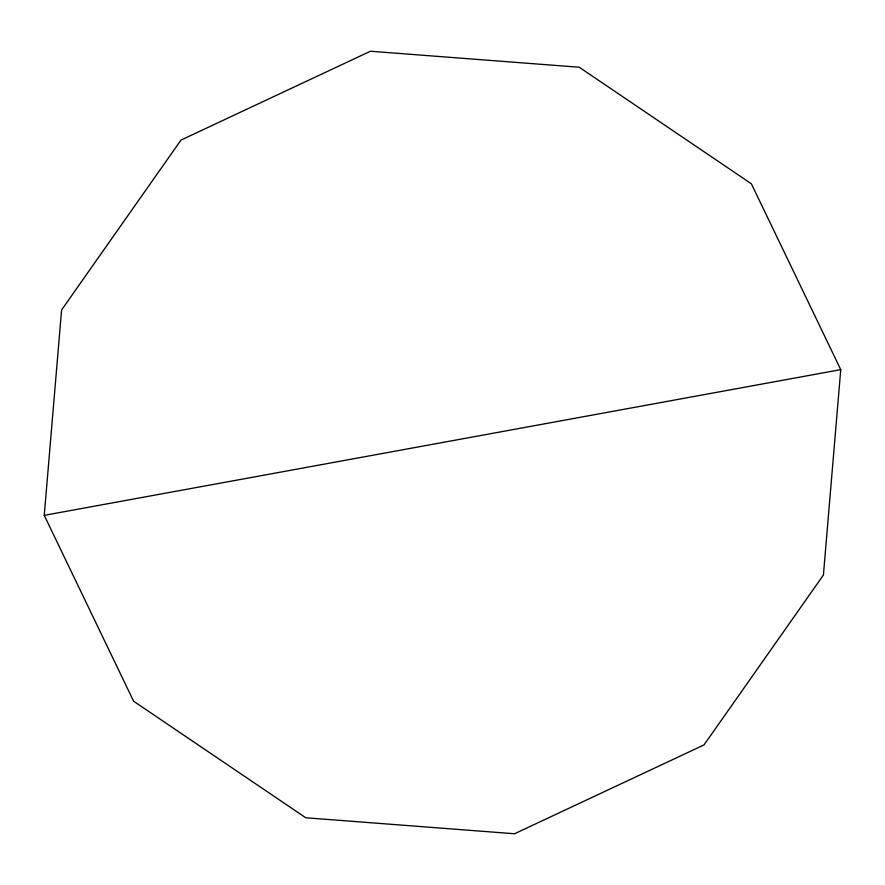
<?xml version="1.0" encoding="UTF-8"?>
<svg xmlns="http://www.w3.org/2000/svg" width="885" height="885" viewBox="0 0 885 885"><rect width="100%" height="100%" fill="white"/><g stroke="black" fill="none" stroke-linecap="round" stroke-linejoin="round"><path stroke-width="1.33" d="M44.25 515.358L61.585 309.971L180.982 140.084L370.45 51.241L579.232 67.238L751.376 183.781L840.75 369.642L823.415 575.029L704.017 744.916L514.55 833.758L305.767 817.762L133.624 701.219L44.25 515.358L840.75 369.642"/></g></svg>
